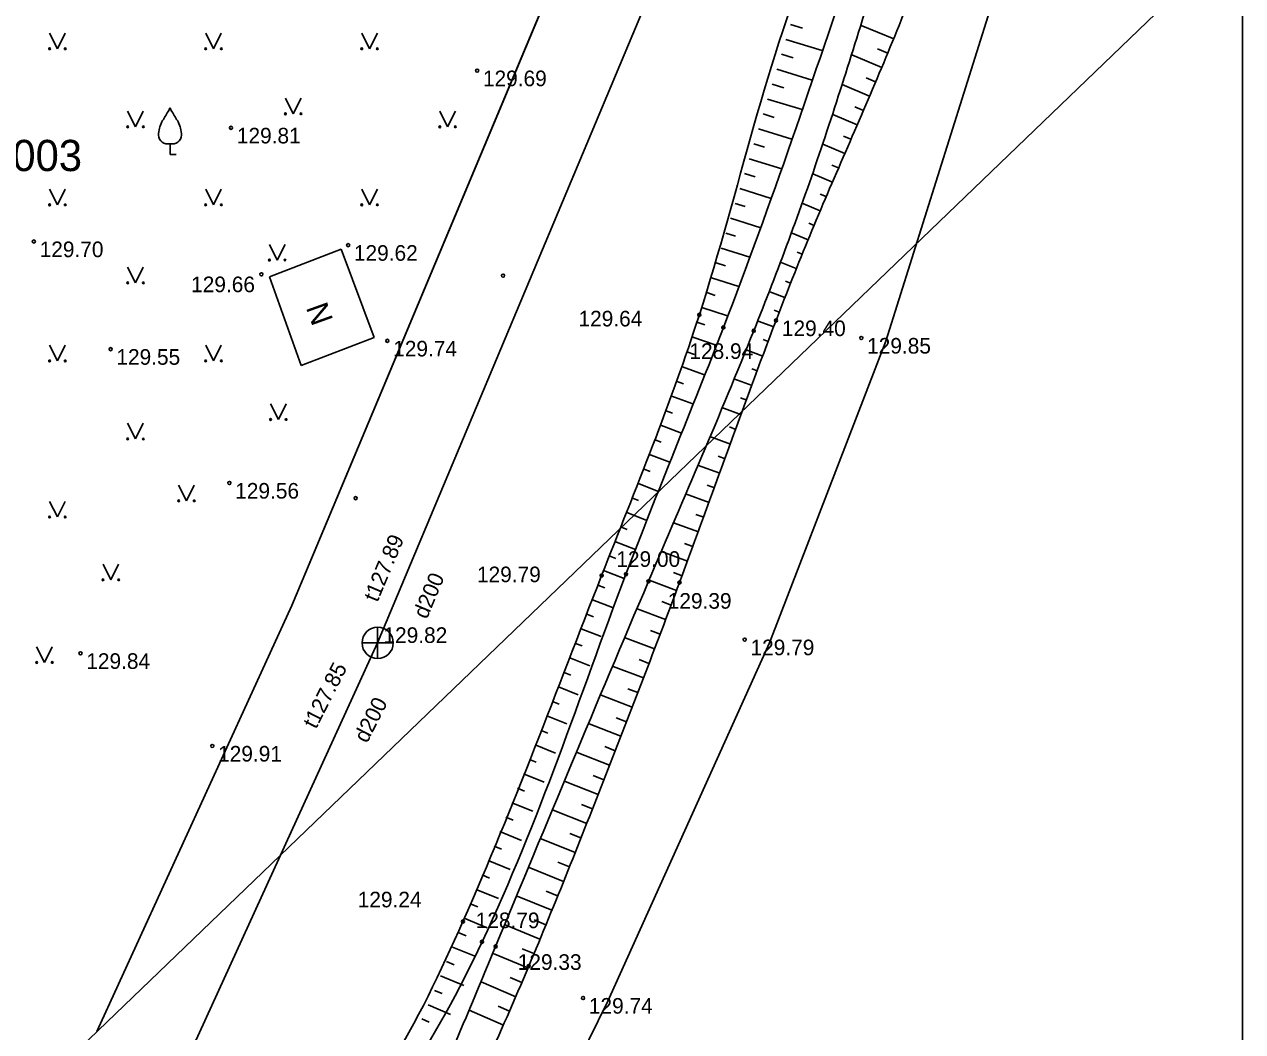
# Model space of a CAD drawing. Extents: x 636061 to 636258, y 303742 to 303882.
# Drawn here: x 636141.44 to 636180.47, y 303791.01 to 303823.28 of the extents above; entities that cross this region are included whole.
import ezdxf

# ---------------------------------------------------------------- set-up
doc = ezdxf.new("R2010")
doc.units = 0
for name, color, linetype in [('BUVE_EKAS_BPAL_####_#', 7, 'Continuous'), ('BUVE_EKAS_RAKS_TKST_#', 7, 'Continuous'), ('BUVE_EKAS_UZMR_TKST_#', 7, 'Continuous'), ('DZCE_SLIE_####_####_#', 7, 'Continuous'), ('RAMI_PLAN_####_TKST_#', 7, 'Continuous'), ('RELJ_AATZ_####_TKST_#', 7, 'Continuous'), ('RELJ_ELEM_####_####_#', 7, 'Continuous'), ('RELJ_NOGA_####_####_#', 7, 'Continuous'), ('RELJ_NOGL_####_####_#', 7, 'Continuous'), ('ROBZ_UZMR_####_####_#', 7, 'Continuous'), ('SKAN_ELEM_####_####_#', 7, 'Continuous'), ('SKAN_ELEM_PAST_TKST_#', 7, 'Continuous'), ('SKAN_VADP_PAST_####_#', 7, 'Continuous'), ('SKAN_VADP_PAST_TKST_#', 7, 'Continuous'), ('TERT_ELEM_####_####_#', 7, 'Continuous')]:
    doc.layers.add(name, color=color, linetype=linetype)

msp = doc.modelspace()

# ---------------------------------------------------------------- linework, layer by layer
at = {"layer": 'BUVE_EKAS_BPAL_####_#'}
for p, q in [((636149.29, 303815.195), (636151.59, 303816.083)), ((636151.59, 303816.083), (636152.652, 303813.249)), ((636150.307, 303812.35), (636149.29, 303815.195)), ((636152.652, 303813.249), (636150.307, 303812.35))]:
    msp.add_line(p, q, dxfattribs=at)
at = {"layer": 'DZCE_SLIE_####_####_#'}
for p, q in [((636169.043, 303813.133), (636172.367, 303823.729)), ((636165.308, 303803.469), (636169.043, 303813.133)), ((636160.13, 303791.986), (636165.308, 303803.469)), ((636153.426, 303778.343), (636160.13, 303791.986))]:
    msp.add_line(p, q, dxfattribs=at)
at = {"layer": 'RAMI_PLAN_####_TKST_#'}
msp.add_line((636180.471, 303778.343), (636180.471, 303864.307), dxfattribs=at)
at = {"layer": 'RELJ_ELEM_####_####_#'}
for centre in [(636155.946, 303821.8), (636148.063, 303819.967), (636141.745, 303816.324), (636151.813, 303816.208), (636149.036, 303815.274), (636156.778, 303815.231), (636163.065, 303813.977), (636165.524, 303813.794), (636163.837, 303813.572), (636164.809, 303813.467), (636144.203, 303812.876), (636153.071, 303813.142), (636168.254, 303813.234), (636148.01, 303808.588), (636152.053, 303808.104), (636159.935, 303805.622), (636160.713, 303805.662), (636161.437, 303805.439), (636162.43, 303805.399), (636164.519, 303803.57), (636143.239, 303803.133), (636147.462, 303800.164), (636155.491, 303794.539), (636156.103, 303793.887), (636156.537, 303793.739), (636157.599, 303793.108), (636159.341, 303792.087)]:
    msp.add_circle(centre, 0.05, dxfattribs=at)
at = {"layer": 'RELJ_NOGA_####_####_#'}
for p, q in [((636165.988, 303823.278), (636166.374, 303823.16)), ((636169.291, 303822.822), (636168.246, 303823.25)), ((636165.841, 303822.8), (636166.999, 303822.445)), ((636165.694, 303822.322), (636166.071, 303822.206)), ((636168.907, 303821.899), (636167.947, 303822.302)), ((636169.1, 303822.36), (636168.772, 303822.496)), ((636165.548, 303821.844), (636166.679, 303821.497)), ((636168.713, 303821.438), (636168.414, 303821.565)), ((636165.401, 303821.366), (636165.769, 303821.253)), ((636168.517, 303820.978), (636167.645, 303821.351)), ((636165.254, 303820.888), (636166.357, 303820.549)), ((636165.107, 303820.41), (636165.464, 303820.3)), ((636168.122, 303820.059), (636167.338, 303820.398)), ((636168.32, 303820.519), (636168.05, 303820.635)), ((636164.96, 303819.932), (636166.032, 303819.601)), ((636167.923, 303819.6), (636167.682, 303819.705)), ((636164.812, 303819.455), (636165.158, 303819.347)), ((636167.725, 303819.141), (636167.025, 303819.444)), ((636164.664, 303818.977), (636165.703, 303818.654)), ((636167.527, 303818.682), (636167.312, 303818.775)), ((636164.515, 303818.5), (636164.85, 303818.395)), ((636167.329, 303818.223), (636166.705, 303818.491)), ((636164.366, 303818.023), (636165.369, 303817.708)), ((636167.132, 303817.764), (636166.941, 303817.845)), ((636164.216, 303817.546), (636164.538, 303817.444)), ((636166.936, 303817.304), (636166.376, 303817.541)), ((636164.066, 303817.069), (636165.03, 303816.763)), ((636166.741, 303816.843), (636166.569, 303816.915)), ((636163.914, 303816.592), (636164.222, 303816.494)), ((636166.549, 303816.382), (636166.038, 303816.594)), ((636163.762, 303816.116), (636164.684, 303815.82)), ((636163.609, 303815.64), (636163.901, 303815.546)), ((636166.17, 303815.456), (636165.688, 303815.65)), ((636166.358, 303815.919), (636166.199, 303815.985)), ((636163.455, 303815.164), (636164.331, 303814.879)), ((636165.985, 303814.992), (636165.824, 303815.055)), ((636163.3, 303814.689), (636163.576, 303814.599)), ((636165.803, 303814.526), (636165.325, 303814.711)), ((636163.143, 303814.214), (636163.971, 303813.941)), ((636165.624, 303814.059), (636165.464, 303814.12)), ((636162.986, 303813.74), (636163.245, 303813.652)), ((636165.448, 303813.591), (636164.949, 303813.777)), ((636162.825, 303813.266), (636163.601, 303812.999)), ((636165.274, 303813.122), (636165.108, 303813.184)), ((636162.66, 303812.794), (636162.906, 303812.707)), ((636165.101, 303812.653), (636164.562, 303812.852)), ((636162.493, 303812.323), (636163.23, 303812.058)), ((636164.928, 303812.184), (636164.748, 303812.25)), ((636162.323, 303811.853), (636162.56, 303811.766)), ((636164.755, 303811.715), (636164.174, 303811.928)), ((636162.15, 303811.383), (636162.859, 303811.121)), ((636164.411, 303810.776), (636163.786, 303811.005)), ((636164.583, 303811.246), (636164.389, 303811.317)), ((636161.975, 303810.915), (636162.206, 303810.828)), ((636161.799, 303810.447), (636162.49, 303810.185)), ((636164.239, 303810.307), (636164.031, 303810.383)), ((636161.621, 303809.98), (636161.847, 303809.893)), ((636164.067, 303809.837), (636163.398, 303810.082)), ((636161.441, 303809.513), (636162.12, 303809.251)), ((636163.896, 303809.367), (636163.673, 303809.449)), ((636161.261, 303809.047), (636161.485, 303808.96)), ((636163.724, 303808.898), (636163.01, 303809.159)), ((636161.08, 303808.581), (636161.752, 303808.319)), ((636163.38, 303807.959), (636162.623, 303808.237)), ((636163.552, 303808.428), (636163.314, 303808.516)), ((636160.899, 303808.115), (636161.121, 303808.028)), ((636160.717, 303807.649), (636161.384, 303807.389)), ((636163.207, 303807.49), (636162.955, 303807.583)), ((636160.536, 303807.183), (636160.757, 303807.097)), ((636163.034, 303807.021), (636162.236, 303807.316)), ((636160.355, 303806.717), (636161.017, 303806.461)), ((636162.686, 303806.083), (636161.849, 303806.395)), ((636162.86, 303806.552), (636162.594, 303806.651)), ((636160.175, 303806.25), (636160.393, 303806.166)), ((636159.996, 303805.783), (636160.652, 303805.533)), ((636162.511, 303805.615), (636162.232, 303805.719)), ((636159.818, 303805.316), (636160.034, 303805.234)), ((636162.335, 303805.147), (636161.463, 303805.475)), ((636159.64, 303804.849), (636160.285, 303804.601)), ((636162.159, 303804.679), (636161.868, 303804.788)), ((636159.46, 303804.383), (636159.673, 303804.3)), ((636161.982, 303804.211), (636161.077, 303804.553)), ((636159.279, 303803.916), (636159.918, 303803.668)), ((636161.628, 303803.276), (636160.691, 303803.632)), ((636161.806, 303803.743), (636161.504, 303803.858)), ((636159.098, 303803.45), (636159.31, 303803.367)), ((636158.915, 303802.985), (636159.553, 303802.735)), ((636161.45, 303802.809), (636161.138, 303802.928)), ((636158.732, 303802.52), (636158.946, 303802.436)), ((636161.272, 303802.341), (636160.305, 303802.711)), ((636158.549, 303802.055), (636159.188, 303801.801)), ((636161.093, 303801.875), (636160.771, 303801.998)), ((636158.364, 303801.59), (636158.579, 303801.504)), ((636160.914, 303801.408), (636159.92, 303801.791)), ((636158.179, 303801.126), (636158.823, 303800.868)), ((636160.553, 303800.475), (636159.534, 303800.87)), ((636160.734, 303800.941), (636160.402, 303801.069)), ((636157.993, 303800.661), (636158.21, 303800.574)), ((636157.806, 303800.197), (636158.459, 303799.935)), ((636160.372, 303800.009), (636160.033, 303800.141)), ((636157.619, 303799.734), (636157.84, 303799.644)), ((636160.19, 303799.543), (636159.149, 303799.95)), ((636157.432, 303799.27), (636158.095, 303799.002)), ((636159.825, 303798.612), (636158.764, 303799.03)), ((636160.008, 303799.078), (636159.661, 303799.214)), ((636157.244, 303798.807), (636157.469, 303798.715)), ((636157.055, 303798.344), (636157.731, 303798.069)), ((636159.458, 303797.682), (636158.379, 303798.111)), ((636159.642, 303798.147), (636159.288, 303798.287)), ((636156.866, 303797.881), (636157.096, 303797.787)), ((636156.677, 303797.418), (636157.366, 303797.136)), ((636159.273, 303797.218), (636158.913, 303797.361)), ((636156.487, 303796.956), (636156.722, 303796.859)), ((636159.087, 303796.753), (636157.994, 303797.191)), ((636156.297, 303796.493), (636157.002, 303796.203)), ((636158.714, 303795.826), (636157.609, 303796.272)), ((636158.901, 303796.289), (636158.537, 303796.436)), ((636156.107, 303796.031), (636156.347, 303795.932)), ((636155.916, 303795.569), (636156.636, 303795.271)), ((636158.337, 303794.899), (636157.225, 303795.354)), ((636158.526, 303795.362), (636158.158, 303795.512)), ((636155.726, 303795.106), (636155.971, 303795.005)), ((636155.535, 303794.644), (636156.27, 303794.34)), ((636158.148, 303794.437), (636157.777, 303794.589)), ((636155.344, 303794.182), (636155.593, 303794.08)), ((636157.958, 303793.974), (636156.84, 303794.435)), ((636155.155, 303793.719), (636155.903, 303793.414)), ((636157.575, 303793.05), (636156.455, 303793.517)), ((636157.767, 303793.512), (636157.394, 303793.666)), ((636154.966, 303793.256), (636155.213, 303793.155)), ((636154.775, 303792.794), (636155.516, 303792.486)), ((636157.381, 303792.589), (636157.009, 303792.747)), ((636154.582, 303792.333), (636154.821, 303792.231)), ((636157.185, 303792.129), (636156.075, 303792.606)), ((636154.383, 303791.874), (636155.097, 303791.561)), ((636156.987, 303791.67), (636156.617, 303791.831)), ((636156.786, 303791.213), (636155.695, 303791.695)), ((636154.18, 303791.417), (636154.405, 303791.315))]:
    msp.add_line(p, q, dxfattribs=at)
for points in [[(636172.789, 303852.342), (636172.341, 303852.94), (636170.98, 303853.059), (636169.209, 303851.254), (636171.195, 303840.47), (636166.861, 303826.107), (636163.065, 303813.977), (636159.935, 303805.622), (636155.491, 303794.539), (636149.831, 303785.978), (636143.865, 303782.792)], [(636149.764, 303778.343), (636151.179, 303780.597), (636154.647, 303786.716), (636156.185, 303789.883), (636157.599, 303793.108), (636160.07, 303799.234), (636162.43, 303805.399), (636165.524, 303813.794), (636166.601, 303816.509), (636167.747, 303819.192), (636168.901, 303821.883), (636170.005, 303824.624), (636170.742, 303826.599), (636171.417, 303828.593), (636172.035, 303830.608), (636172.601, 303832.648), (636173.036, 303834.684), (636173.313, 303836.745), (636173.44, 303838.807), (636173.383, 303840.874), (636172.686, 303850.09)]]:
    msp.add_spline(points, degree=3, dxfattribs=at)
at = {"layer": 'RELJ_NOGL_####_####_#'}
for points in [[(636143.895, 303782.657), (636150.204, 303785.772), (636156.103, 303793.887), (636160.713, 303805.662), (636163.837, 303813.572), (636168.091, 303825.657), (636171.715, 303840.533), (636171.185, 303847.138), (636170.453, 303850.201), (636170.636, 303851.161), (636171.093, 303851.71), (636172.487, 303851.344)], [(636172.423, 303850.185), (636172.407, 303840.683), (636172.313, 303838.719), (636172.209, 303837.739), (636172.075, 303836.761), (636171.234, 303832.894), (636168.869, 303825.264), (636166.969, 303819.307), (636164.809, 303813.467), (636161.437, 303805.439), (636156.537, 303793.739), (636155.157, 303790.435), (636153.743, 303787.143), (636152.231, 303783.899), (636150.56, 303780.738), (636149.195, 303778.343)]]:
    msp.add_spline(points, degree=3, dxfattribs=at)
at = {"layer": 'ROBZ_UZMR_####_####_#'}
for p, q in [((636150.011, 303804.668), (636162.235, 303833.842)), ((636143.758, 303791.011), (636150.011, 303804.668))]:
    msp.add_line(p, q, dxfattribs=at)
for points in [[(636087.095, 303864.307), (636077.22, 303861.12), (636107.61, 303814.69), (636131.57, 303779.29), (636180.471, 303826.314)], [(636087.095, 303864.307), (636077.22, 303861.12), (636107.61, 303814.69), (636131.57, 303779.29), (636180.471, 303826.314)], [(636143.758, 303791.011), (636150.011, 303804.668), (636162.235, 303833.842), (636164.374, 303850.606), (636152.417, 303852.417), (636152.417, 303852.417), (636112.792, 303858.45), (636102.549, 303858.983), (636092.826, 303859.444), (636087.242, 303858.572), (636080.621, 303855.924)], [(636130.584, 303778.343), (636180.471, 303778.343), (636180.471, 303826.314)], [(636180.471, 303826.314), (636131.57, 303779.29), (636130.584, 303778.343)]]:
    msp.add_lwpolyline(points, dxfattribs=at)
at = {"layer": 'SKAN_ELEM_####_####_#'}
for p, q in [((636152.759, 303802.964), (636152.759, 303803.964)), ((636152.259, 303803.464), (636153.259, 303803.464))]:
    msp.add_line(p, q, dxfattribs=at)
msp.add_circle((636152.759, 303803.464), 0.5, dxfattribs=at)
at = {"layer": 'SKAN_VADP_PAST_####_#'}
for p, q in [((636165.159, 303833.058), (636152.759, 303803.464)), ((636152.759, 303803.464), (636143.043, 303782.24))]:
    msp.add_line(p, q, dxfattribs=at)
at = {"layer": 'TERT_ELEM_####_####_#'}
for p, q in [((636142.25, 303823), (636142.5, 303822.5)), ((636142.5, 303822.5), (636142.75, 303823)), ((636147.25, 303823), (636147.5, 303822.5)), ((636147.5, 303822.5), (636147.75, 303823)), ((636152.25, 303823), (636152.5, 303822.5)), ((636152.5, 303822.5), (636152.75, 303823)), ((636149.806, 303820.917), (636150.056, 303820.417)), ((636150.056, 303820.417), (636150.306, 303820.917)), ((636144.75, 303820.5), (636145, 303820)), ((636145, 303820), (636145.25, 303820.5)), ((636154.75, 303820.5), (636155, 303820)), ((636155, 303820), (636155.25, 303820.5)), ((636146.107, 303819.46), (636146.107, 303819.108)), ((636146.107, 303819.108), (636146.307, 303819.108)), ((636142.25, 303818), (636142.5, 303817.5)), ((636142.5, 303817.5), (636142.75, 303818)), ((636147.25, 303818), (636147.5, 303817.5)), ((636147.5, 303817.5), (636147.75, 303818)), ((636152.25, 303818), (636152.5, 303817.5)), ((636152.5, 303817.5), (636152.75, 303818)), ((636149.292, 303816.23), (636149.542, 303815.73)), ((636149.542, 303815.73), (636149.792, 303816.23)), ((636144.75, 303815.5), (636145, 303815)), ((636145, 303815), (636145.25, 303815.5)), ((636142.25, 303813), (636142.5, 303812.5)), ((636142.5, 303812.5), (636142.75, 303813)), ((636147.25, 303813), (636147.5, 303812.5)), ((636147.5, 303812.5), (636147.75, 303813)), ((636149.328, 303811.123), (636149.578, 303810.623)), ((636149.578, 303810.623), (636149.828, 303811.123)), ((636144.75, 303810.5), (636145, 303810)), ((636145, 303810), (636145.25, 303810.5)), ((636146.383, 303808.517), (636146.633, 303808.017)), ((636146.633, 303808.017), (636146.883, 303808.517)), ((636142.25, 303808), (636142.5, 303807.5)), ((636142.5, 303807.5), (636142.75, 303808)), ((636143.961, 303805.986), (636144.211, 303805.486)), ((636144.211, 303805.486), (636144.461, 303805.986)), ((636141.834, 303803.338), (636142.084, 303802.838)), ((636142.084, 303802.838), (636142.334, 303803.338))]:
    msp.add_line(p, q, dxfattribs=at)
for centre, radius in [((636142.25, 303822.5), 0.028), ((636142.75, 303822.5), 0.0263), ((636147.25, 303822.5), 0.028), ((636147.75, 303822.5), 0.0263), ((636152.25, 303822.5), 0.028), ((636152.75, 303822.5), 0.0263), ((636149.805, 303820.416), 0.028), ((636150.305, 303820.416), 0.0263), ((636144.75, 303820), 0.028), ((636145.25, 303820), 0.0263), ((636154.75, 303820), 0.028), ((636155.25, 303820), 0.0263), ((636142.25, 303817.5), 0.028), ((636142.75, 303817.5), 0.0263), ((636147.25, 303817.5), 0.028), ((636147.75, 303817.5), 0.0263), ((636152.25, 303817.5), 0.028), ((636152.75, 303817.5), 0.0263), ((636149.292, 303815.73), 0.028), ((636149.792, 303815.73), 0.0263), ((636144.75, 303815), 0.028), ((636145.25, 303815), 0.0263), ((636142.25, 303812.5), 0.028), ((636142.75, 303812.5), 0.0263), ((636147.25, 303812.5), 0.028), ((636147.75, 303812.5), 0.0263), ((636149.328, 303810.622), 0.028), ((636149.828, 303810.622), 0.0263), ((636144.75, 303810), 0.028), ((636145.25, 303810), 0.0263), ((636146.383, 303808.017), 0.028), ((636146.883, 303808.017), 0.0263), ((636142.25, 303807.5), 0.028), ((636142.75, 303807.5), 0.0263), ((636143.961, 303805.486), 0.028), ((636144.461, 303805.486), 0.0263), ((636141.834, 303802.838), 0.028), ((636142.334, 303802.838), 0.0263)]:
    msp.add_circle(centre, radius, dxfattribs=at)
for centre, radius, start, end in [((636158.732, 303812.712), 14.88, 148.4844, 149.9901), ((636145.69, 303820.746), 0.439, 324.3837, 341.712), ((636146.524, 303820.746), 0.439, 198.288, 215.6163), ((636133.482, 303812.712), 14.88, 30.0099, 31.5156), ((636146.631, 303819.733), 0.89, 151.757, 179.9138), ((636145.583, 303819.733), 0.89, 0.0862, 28.243), ((636146.031, 303819.739), 0.29, 181.0782, 285.2823), ((636146.183, 303819.739), 0.29, 254.7177, 358.9218)]:
    msp.add_arc(centre, radius, start, end, dxfattribs=at)

# ---------------------------------------------------------------- texts
at = {"layer": 'BUVE_EKAS_RAKS_TKST_#'}
msp.add_text('N', height=0.7, rotation=289.6704, dxfattribs=at).set_placement((636150.456, 303814.211))
at = {"layer": 'BUVE_EKAS_UZMR_TKST_#'}
msp.add_text('70010010423003', height=1, dxfattribs=at).set_placement((636132.877, 303818.581))
at = {"layer": 'RELJ_AATZ_####_TKST_#'}
for s, p in [(' 129.69', (636155.946, 303821.3)), (' 129.81', (636148.063, 303819.467)), (' 129.70', (636141.745, 303815.824)), (' 129.62', (636151.813, 303815.708)), (' 129.66', (636146.598, 303814.701)), (' 129.64', (636159.008, 303813.604)), (' 129.40', (636165.524, 303813.294)), (' 129.74', (636153.071, 303812.642)), (' 128.94', (636162.561, 303812.563)), (' 129.85', (636168.254, 303812.734)), (' 129.55', (636144.203, 303812.376)), (' 129.56', (636148.01, 303808.088)), (' 129.00', (636160.22, 303805.901)), (' 129.79', (636155.755, 303805.409)), (' 129.39', (636161.867, 303804.561)), (' 129.79', (636164.519, 303803.07)), (' 129.84', (636143.239, 303802.633)), (' 129.91', (636147.462, 303799.664)), (' 129.24', (636151.935, 303794.993)), (' 128.79', (636155.715, 303794.326)), (' 129.33', (636157.062, 303792.99)), (' 129.74', (636159.341, 303791.587))]:
    msp.add_text(s, height=0.5, dxfattribs=at).set_placement(p)
at = {"layer": 'SKAN_ELEM_PAST_TKST_#'}
msp.add_text(' 129.82', height=0.5, dxfattribs=at).set_placement((636152.759, 303803.464))
at = {"layer": 'SKAN_VADP_PAST_TKST_#'}
for s, rotation, p in [('t127.89', 67.2661, (636152.754, 303804.744)), ('d200', 67.2661, (636154.336, 303804.203)), ('t127.85', 63.092, (636150.786, 303800.682)), ('d200', 63.092, (636152.419, 303800.229))]:
    msp.add_text(s, height=0.5, rotation=rotation, dxfattribs=at).set_placement(p)

doc.saveas('drawing.dxf')
